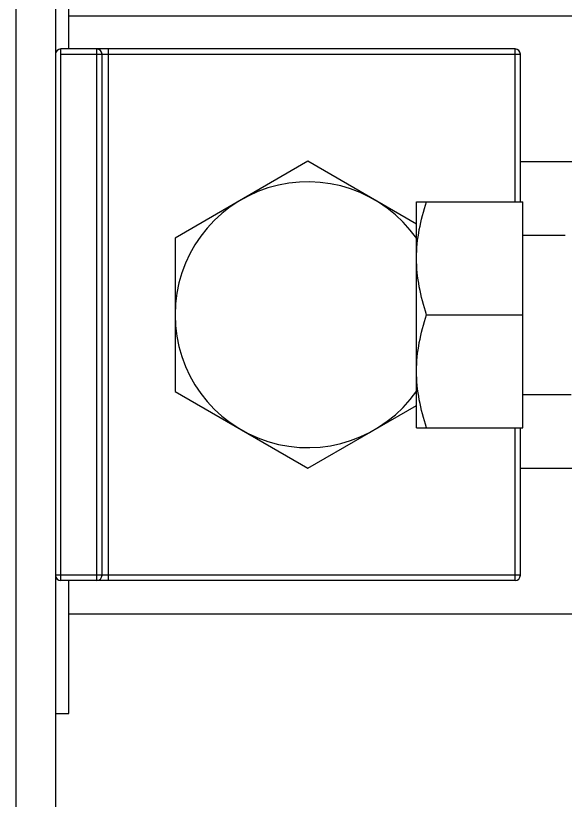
# Model space of a CAD drawing. Extents: x 815029915 to 815825525, y 579155098 to 579748855.
# Drawn here: x 815615921 to 815616132.1, y 579341524.2 to 579341825.3 of the extents above; entities that cross this region are included whole.
import ezdxf

# ---------------------------------------------------------------- set-up
doc = ezdxf.new("R2010")
doc.units = 0
doc.header["$LTSCALE"] = 100
doc.header["$MEASUREMENT"] = 0
doc.layers.add('02___PRT_ALL_AXES', color=7, linetype='Continuous')

msp = doc.modelspace()

# ---------------------------------------------------------------- linework, layer by layer
at = {"color": 7, "linetype": 'Continuous'}
for p, q in [((815615921.04, 579344770.36), (815615921.04, 579340690.59)), ((815615936.34, 579344770.36), (815615936.34, 579340690.59)), ((815615941.44, 579341812.53), (815615941.44, 579341863.53)), ((815615941.44, 579341825.28), (815616372.36, 579341825.28)), ((815615938.38, 579341608.54), (815615938.38, 579341812.53)), ((815616112.79, 579341812.53), (815615938.38, 579341812.53)), ((815615952.15, 579341608.54), (815615952.15, 579341812.53)), ((815615956.74, 579341608.54), (815615956.74, 579341812.53)), ((815616112.79, 579341753.88), (815616112.79, 579341812.53)), ((815615938.38, 579341810.49), (815616114.83, 579341810.49)), ((815615954.19, 579341610.58), (815615954.19, 579341810.49)), ((815616114.83, 579341753.88), (815616114.83, 579341810.49)), ((815616115.76, 579341667.19), (815616115.76, 579341753.88)), ((815616112.79, 579341608.54), (815616112.79, 579341667.19)), ((815616114.83, 579341610.58), (815616114.83, 579341667.19)), ((815616114.83, 579341610.58), (815615936.34, 579341610.58)), ((815616112.79, 579341608.54), (815615938.38, 579341608.54)), ((815615941.44, 579341557.54), (815615941.44, 579341608.54)), ((815615941.44, 579341595.79), (815616372.36, 579341595.79)), ((815615936.34, 579341557.54), (815615941.44, 579341557.54))]:
    msp.add_line(p, q, dxfattribs=at)
at = {"color": 0}
for p, q in [((815616114.83, 579341769.28), (815616201.94, 579341769.28)), ((815616114.83, 579341651.68), (815616201.94, 579341651.68))]:
    msp.add_line(p, q, dxfattribs=at)
at = {"color": 7, "linetype": 'Continuous'}
for centre, start, end in [((815615938.38, 579341810.49), 90, 180), ((815615952.15, 579341810.49), 0, 90), ((815616112.79, 579341810.49), 0, 90), ((815615938.38, 579341610.58), 180, 270), ((815615952.15, 579341610.58), 270, 0), ((815616112.79, 579341610.58), 270, 0)]:
    msp.add_arc(centre, 2.04, start, end, dxfattribs=at)
at = {"layer": '02___PRT_ALL_AXES', "color": 7, "linetype": 'Continuous'}
for p, q in [((815616033.23, 579341769.42), (815615982.24, 579341739.98)), ((815616074.96, 579341745.33), (815616033.23, 579341769.42)), ((815616074.96, 579341753.88), (815616115.76, 579341753.88)), ((815616074.96, 579341667.19), (815616074.96, 579341753.88)), ((815615982.24, 579341739.98), (815615982.24, 579341681.09)), ((815616115.76, 579341741.13), (815616132.09, 579341741.13)), ((815616078.83, 579341710.54), (815616115.76, 579341710.54)), ((815615982.24, 579341681.09), (815616033.23, 579341651.65)), ((815616115.76, 579341679.94), (815616134.39, 579341679.94)), ((815616033.23, 579341651.65), (815616074.96, 579341675.74)), ((815616074.96, 579341667.19), (815616115.76, 579341667.19))]:
    msp.add_line(p, q, dxfattribs=at)
msp.add_arc((815616033.23, 579341710.54), 51, 34.9409, 325.0591, dxfattribs=at)
for points in [[(815616074.96, 579341732.21), (815616074.96, 579341739.55), (815616076.51, 579341746.92), (815616078.83, 579341753.88)], [(815616078.83, 579341710.54), (815616076.51, 579341717.5), (815616074.96, 579341724.87), (815616074.96, 579341732.21)], [(815616074.96, 579341688.86), (815616074.96, 579341696.2), (815616076.51, 579341703.57), (815616078.83, 579341710.54)], [(815616078.83, 579341667.19), (815616076.51, 579341674.15), (815616074.96, 579341681.52), (815616074.96, 579341688.86)]]:
    msp.add_open_spline(points, degree=3, dxfattribs=at)

doc.saveas('drawing.dxf')
